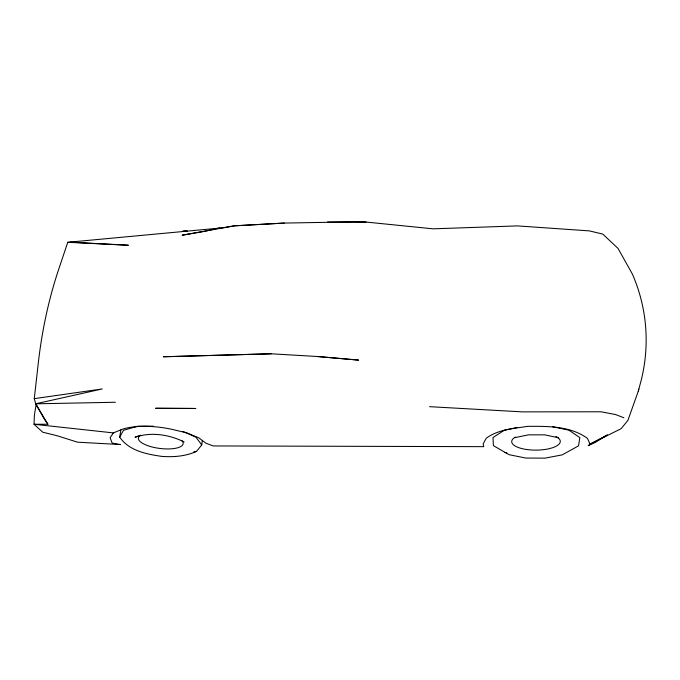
<?xml version="1.0" encoding="UTF-8"?>
<svg xmlns="http://www.w3.org/2000/svg" width="680" height="680" viewBox="0 0 680 680"><rect width="100%" height="100%" fill="white"/><g stroke="black" fill="none" stroke-linecap="round" stroke-linejoin="round"><path stroke-width="1.02" d="M113.365 432.897L110.126 437.75L112.149 443.088L120.36 444.558L77.503 442.179L57.197 435.761L42.73 432.191L34 424.269L47.906 424.252L44.191 418.923L35.709 403.809L34.264 398.65L37.927 366.341A466.327 332.588 70.5 0 1 59.203 267.81L67.77 242.292L223.108 227.775L234.353 225.828L284.24 223.074L353.829 221.858L366.129 222.062L433.058 228.837L517.404 225.896L589.407 230.894L602.794 234.099L618.035 248.421L632.4 274.116A209.279 185.257 -8 0 1 641.418 379.431L638.325 391.076L627.895 420.393L621.171 428.663L590.044 444.133L588.192 445.706L595.093 442.485L607.427 434.894L590.044 444.133L587.435 438.345C570.392 425.96 547.969 426.241 527.799 426.334C513.63 428.561 498.227 429.411 486.276 438.217L483.14 443.896L483.769 446.658L213.273 445.944L206.074 443.292L198.84 437.861L187.034 432.922L171.088 429.148A45.501 15.317 7.2 0 0 122.646 429.165L113.365 432.897L34 424.269L34.408 415.106L36.244 403.75M120.912 429.769L119.68 437.104C129.098 450.891 146.531 454.18 161.933 456.408C173.74 457.232 185.708 456.339 196.588 451.341L201.739 444.907L202.274 440.725M119.68 437.104L123.556 430.27L137.87 426.199L153.561 426.181M139.731 435.548L135.006 437.265C151.019 431.707 169.175 434.537 184.144 441.949M193.528 452.106L196.588 451.341M219.81 227.894L204.119 231.429L182.087 235.221L234.353 225.828L284.24 223.074M47.906 424.252L35.709 403.809L102.28 388.943L34.264 398.65M517.633 427.397L504.331 430.227L493.008 437.521L493.399 445.629L509.014 454.673L525.683 458.048L544.994 458.142L562.224 454.877L578.535 445.842L579.827 437.614L568.998 430.219L552.763 426.734M514.607 437.699L528.513 434.834L544.654 434.843L558.39 437.75M271.192 353.796L163.395 356.762L271.192 353.796L317.22 356.49L358.453 360.094L317.22 356.49M35.709 403.809L115.396 402.262M327.513 222.003L366.129 222.062M67.77 242.292L128.393 245.233L70.15 242.148M429.59 406.674L522.223 411.868L601.077 411.782L615.706 414.587L623.883 417.784M504.815 452.446L506.838 452.863M182.996 431.486L195.925 437.189L201.739 444.907M638.8 389.053A204.459 182.13 -7.7 0 1 638.325 391.076M555.968 436.517A24.285 8.611 -0.3 0 1 552.364 447.797A24.285 8.611 -0.3 0 1 520.421 448.196A24.285 8.611 -0.3 0 1 515.432 437.027M181.577 440.334A22.567 7.641 7.2 0 1 159.851 448.443A22.567 7.641 7.2 0 1 140.675 435.208M187.034 231.081L182.827 231.183L187.043 231.089M191.114 408.416L155.593 408.28L195.806 408.493L191.114 408.416"/></g></svg>
